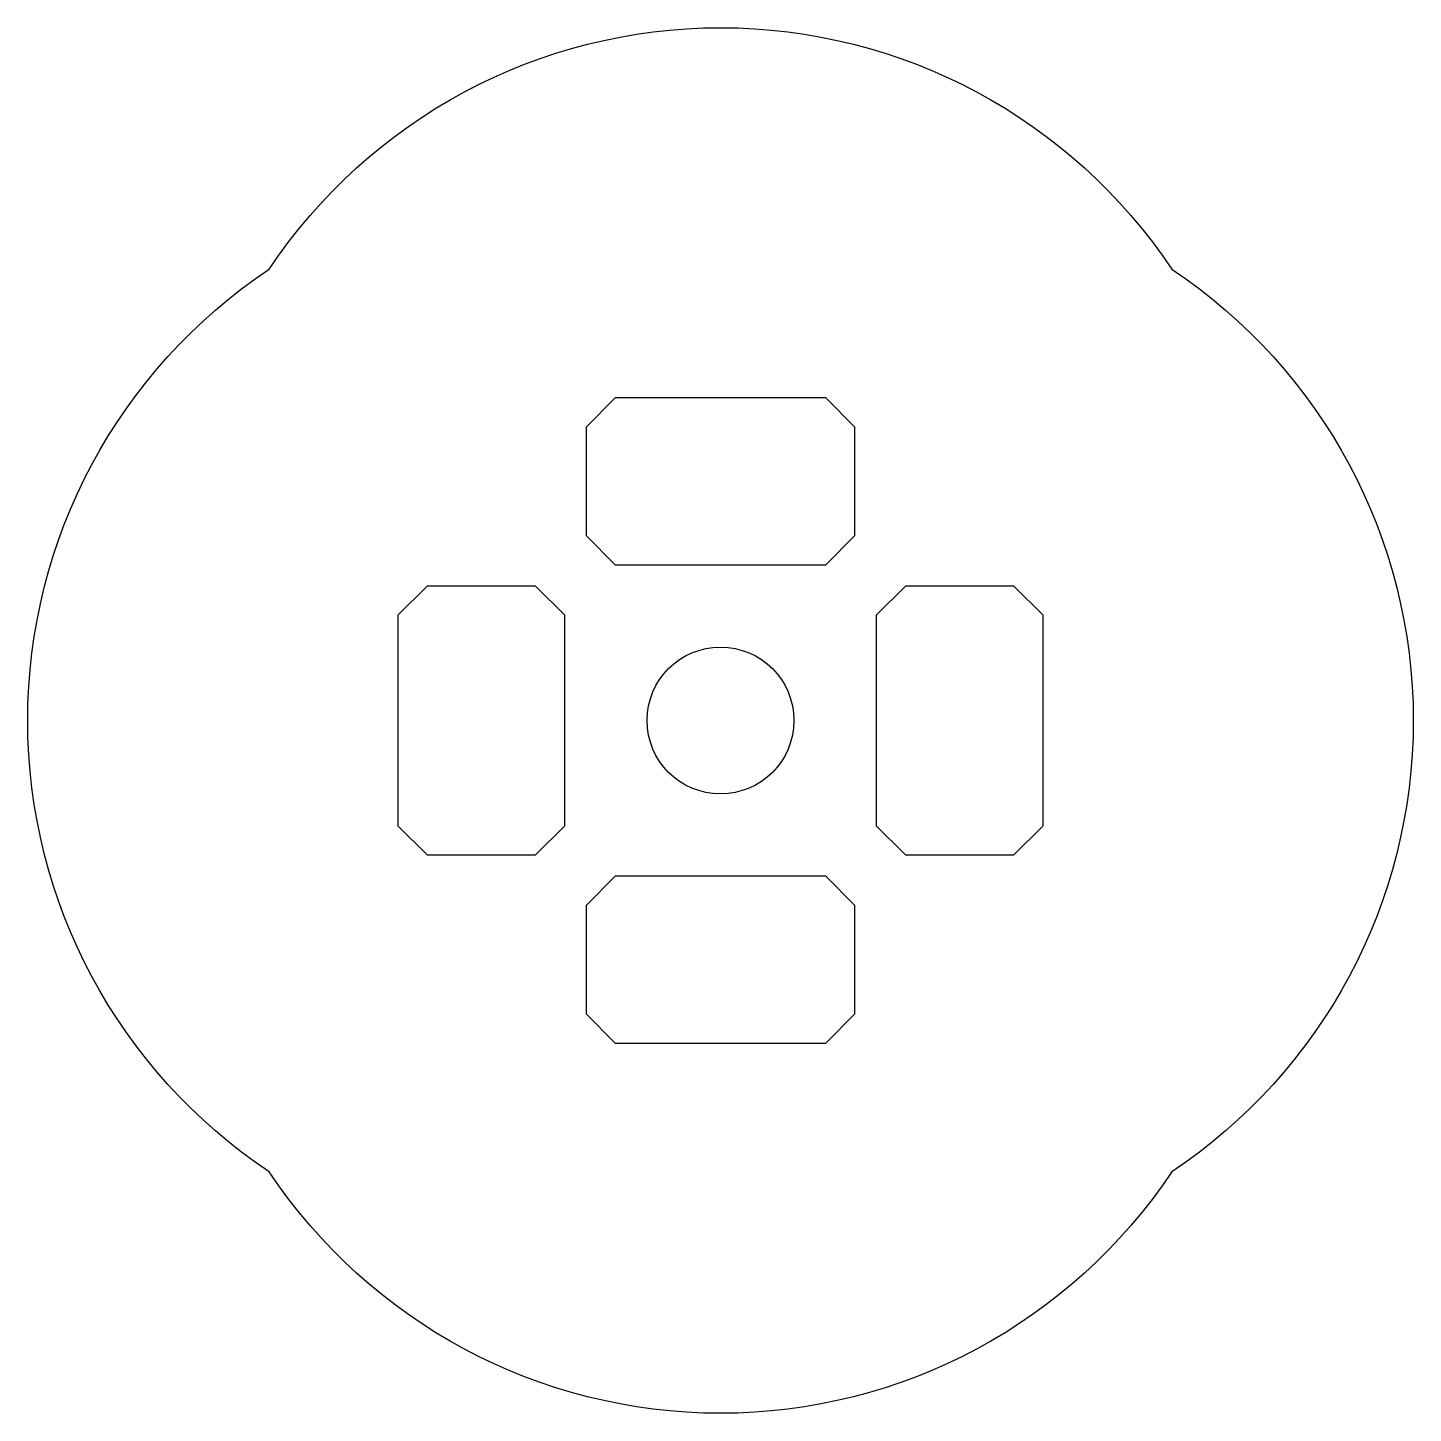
# Model space of a CAD drawing. Header units: millimetres. Extents: x -157.9 to -136.1, y 88.1 to 109.9.
import ezdxf

# ---------------------------------------------------------------- set-up
doc = ezdxf.new("R2010")
doc.units = ezdxf.units.MM
doc.layers.get('0').update_dxf_attribs({"linetype": 'CONTINUOUS'})

msp = doc.modelspace()

# ---------------------------------------------------------------- linework, layer by layer
msp.add_lwpolyline([(-154.073, 91.927, -0.535226), (-154.073, 106.073, -0.535226), (-139.927, 106.073, -0.535226), (-139.927, 91.927, -0.535226)], format="xyb", close=True)
for points in [[(-149.108, 103.599), (-149.108, 101.901), (-148.649, 101.442), (-145.351, 101.442), (-144.892, 101.901), (-144.892, 103.599), (-145.351, 104.058), (-148.649, 104.058)], [(-152.058, 100.649), (-152.058, 97.351), (-151.599, 96.892), (-149.901, 96.892), (-149.442, 97.351), (-149.442, 100.649), (-149.901, 101.108), (-151.599, 101.108)], [(-142.401, 101.108), (-144.099, 101.108), (-144.558, 100.649), (-144.558, 97.351), (-144.099, 96.892), (-142.401, 96.892), (-141.942, 97.351), (-141.942, 100.649)], [(-145.351, 96.558), (-148.649, 96.558), (-149.108, 96.099), (-149.108, 94.401), (-148.649, 93.942), (-145.351, 93.942), (-144.892, 94.401), (-144.892, 96.099)]]:
    msp.add_lwpolyline(points, close=True)
msp.add_circle((-147, 99), 1.15)

doc.saveas('drawing.dxf')
